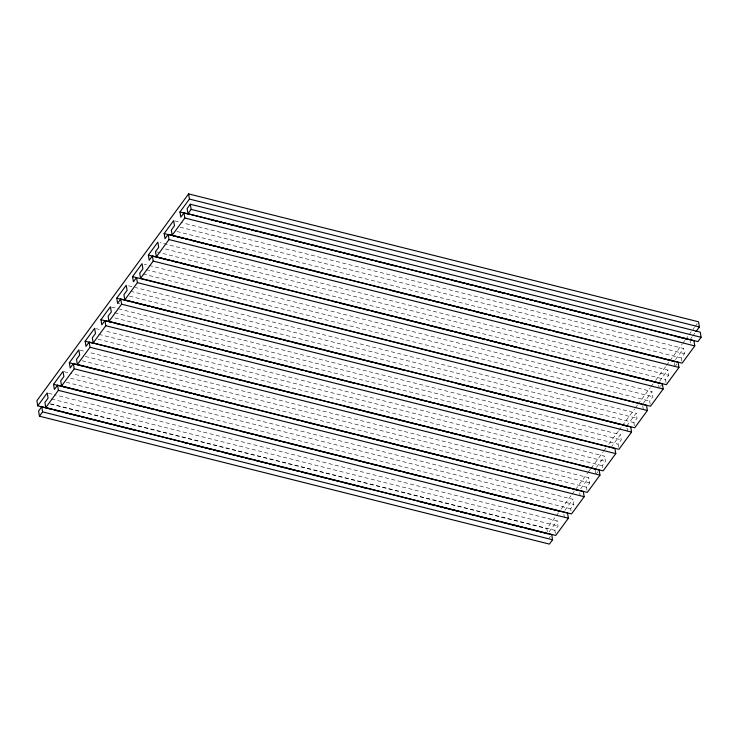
<?xml version="1.0" encoding="UTF-8"?>
<svg xmlns="http://www.w3.org/2000/svg" width="738" height="738" viewBox="0 0 738 738"><rect width="100%" height="100%" fill="white"/><g stroke="black" fill="none" stroke-linecap="round" stroke-linejoin="round"><path stroke-width="0.55" stroke-dasharray="3.69 2.77" d="M547.375 531.701L546.867 528.602L555.714 516.545M556.387 515.613L558.435 512.836M561.148 509.128L571.36 495.216M572.033 494.285L574.754 490.576M575.437 489.654L587.679 472.957M588.361 472.034L590.4 469.248M591.083 468.326L603.324 451.628M604.007 450.706L606.046 447.92M608.767 444.211L618.296 431.232M618.97 430.3L621.691 426.592M622.374 425.66L634.615 408.972M635.298 408.04L637.337 405.263M638.019 404.332L650.261 387.644M650.944 386.712L652.982 383.935M655.704 380.227L665.907 366.316M666.589 365.384L669.311 361.675M669.993 360.753L682.235 344.056M682.918 343.133L684.956 340.347M685.639 339.425L688.36 335.716M689.034 334.784L694.476 327.368M695.159 326.436L697.198 323.659M549.072 531.913L557.19 520.844L57.296 395.467M564.865 510.373L572.992 499.294L73.09 373.926M580.668 488.833L588.795 477.754L88.892 352.386M596.47 467.292L604.597 456.213L104.695 330.845M610.916 447.597L620.4 434.673L119.381 309.019M626.719 426.057L636.202 413.132L135.183 287.479M643.195 403.594L652.005 391.592L144.27 264.259M659.68 381.131L667.807 370.052L160.072 242.71M675.482 359.591L683.609 348.511L183.707 223.134M689.929 339.895L691.958 337.118M692.631 336.196L695.344 332.506M549.192 538.067L550.456 536.341M555.391 533.408L554.884 530.318L558.039 526.01L557.19 520.844M571.018 510.834L570.677 508.768L573.841 504.46L572.992 499.294M586.987 490.327L586.479 487.228L589.644 482.92L588.795 477.754M596.599 473.445L597.863 471.72M602.623 467.754L602.282 465.687L605.446 461.379L604.597 456.213M618.592 447.246L618.084 444.147L621.248 439.839L620.4 434.673M634.394 425.706L633.887 422.606L637.051 418.298L636.202 413.132M650.196 404.166L649.689 401.066L652.853 396.758L652.005 391.592M660.436 386.417L661.7 384.692M665.999 382.625L665.491 379.526L668.646 375.218L667.807 370.052M675.602 365.734L676.866 364.019M681.801 361.085L681.294 357.985L684.449 353.677L683.609 348.511M174.758 220.893L182.59 222.858M180.081 227.175L684.449 353.677M176.917 231.492L681.294 357.985M165.395 249.001L668.646 375.218M156.641 251.907L665.491 379.526M146.235 269.702L652.853 396.758M143.08 274.01L649.689 401.066M128.467 285.8L134.067 287.202M130.432 291.242L637.051 418.298M129.51 296.113L633.887 422.606M117.6 303.327L119.833 303.89M111.549 307.054L118.264 308.742M114.639 312.783L621.248 439.839M114.833 317.93L618.084 444.147M95.746 328.594L100.22 329.72M98.837 334.323L605.446 461.379M97.905 339.194L602.282 465.687M79.953 350.144L84.418 351.26M85.267 356.426L589.644 482.92M82.112 360.734L586.479 487.228M64.151 371.684L71.973 373.64M70.59 378.253L573.841 504.46M66.309 382.275L570.677 508.768M48.348 393.225L56.171 395.19M51.429 398.954L558.039 526.01M50.507 403.815L554.884 530.318M50.322 404.064L546.867 528.602M690.095 340.928L690.436 342.995M674.292 362.469L674.975 366.601M658.665 385.042L659.172 388.142M642.687 405.549L643.37 409.682M627.06 428.123L627.568 431.223M595.289 470.171L595.963 474.303M579.653 492.744L580.16 495.844M563.85 514.294L564.358 517.384"/><path stroke-width="1.11" d="M696.017 331.583L699.412 326.971L698.563 321.805L188.596 193.9L36.9 400.697L37.749 405.863L52.287 409.516M37.749 405.863L47.223 392.939L48.071 398.105L44.917 402.413L45.756 407.579L555.723 535.474L568.371 518.242L567.522 513.076L57.555 385.181L54.391 389.489L53.551 384.323L63.025 371.399L63.874 376.565L60.719 380.873L61.558 386.039L571.526 513.934L584.173 496.702L583.324 491.536L73.357 363.64L70.193 367.948L69.354 362.782L78.828 349.858L79.676 355.024L76.512 359.332L77.361 364.498L587.328 492.394L599.966 475.161L599.127 469.995L89.16 342.1L85.995 346.408L85.147 341.242L94.63 328.318L95.479 333.484L92.315 337.792L93.163 342.958L603.13 470.853L615.769 453.621L614.929 448.455L104.962 320.56L101.798 324.868L100.949 319.702L110.432 306.777L111.281 311.943L108.117 316.251L108.966 321.417L618.933 449.313L631.571 432.081L630.732 426.915L120.764 299.019L117.6 303.327L116.752 298.161L126.235 285.237L127.084 290.403L123.919 294.711L124.768 299.877L634.735 427.772L647.374 410.54L646.525 405.374L132.554 276.621L142.037 263.697L142.886 268.863L139.722 273.171L140.571 278.337L650.538 406.232L663.176 389L662.327 383.834L152.36 255.938L149.205 260.246L148.356 255.08L157.84 242.156L158.688 247.322L155.524 251.63L156.373 256.796L666.34 384.692L678.978 367.459L678.13 362.293L168.163 234.398L165.008 238.706L164.159 233.54L173.642 220.616L174.482 225.773L171.327 230.081L172.175 235.247L682.143 363.151L694.781 345.919L693.932 340.753L183.965 212.848L180.81 217.156L179.961 211.99L189.445 199.066L188.596 193.9M41.752 406.721L38.588 411.029L39.437 416.195L549.404 544.1L552.568 539.782L551.72 534.626L41.752 406.721L42.601 411.887L39.437 416.195M190.284 204.232L187.129 208.54L187.969 213.706L697.936 341.611L701.1 337.303L700.251 332.137L190.284 204.232L191.133 209.398L187.969 213.706M45.756 407.579L58.403 390.347L57.555 385.181M61.558 386.039L74.206 368.806L73.357 363.64M77.361 364.498L90.008 347.266L89.16 342.1M93.163 342.958L105.802 325.726L104.962 320.56M108.966 321.417L121.604 304.185L120.764 299.019M124.768 299.877L137.406 282.645L136.558 277.479L133.403 281.787L132.554 276.621M140.571 278.337L153.209 261.104L152.36 255.938M156.373 256.796L169.011 239.555L168.163 234.398M172.175 235.247L184.814 218.014L183.965 212.848M189.445 199.066L699.412 326.971M191.133 209.398L701.1 337.303M179.961 211.99L188.91 214.241M210.155 219.564L216.861 221.252M219.103 221.815L225.81 223.494M228.051 224.057L234.758 225.736M236.999 226.298L243.706 227.987M245.939 228.54L249.296 229.389M251.538 229.942L258.245 231.631M260.477 232.193L267.193 233.872M269.425 234.435L276.141 236.114M278.374 236.677L281.731 237.516M283.964 238.079L290.68 239.758M292.912 240.32L299.619 242.009M301.86 242.571L308.567 244.25M310.809 244.813L323.106 247.894M325.347 248.457L332.054 250.136M334.296 250.699L341.002 252.387M343.235 252.94L349.95 254.628M352.183 255.191L355.541 256.031M357.773 256.593L364.489 258.272M366.721 258.835L373.437 260.514M375.67 261.077L382.376 262.765M384.618 263.318L394.682 265.846M442.772 277.903L449.479 279.591M451.721 280.154L458.427 281.833M460.669 282.396L464.017 283.235M466.259 283.798L472.966 285.477M475.207 286.04L481.914 287.728M484.146 288.281L490.862 289.969M493.095 290.532L505.401 293.613M507.633 294.176L514.349 295.855M516.582 296.418L523.288 298.106M525.53 298.659L532.236 300.348M534.478 300.91L537.827 301.75M540.068 302.312L546.775 303.991M549.017 304.554L555.723 306.233M557.965 306.796L564.671 308.475M566.904 309.038L579.21 312.128M581.443 312.691L588.158 314.37M590.391 314.932L597.107 316.611M599.339 317.174L606.055 318.853M608.287 319.416L611.645 320.255M613.878 320.818L620.593 322.506M622.826 323.059L627.3 324.185M675.39 336.242L687.687 339.332M184.814 218.014L694.781 345.919M164.159 233.54L174.223 236.059M176.456 236.621L183.172 238.3M185.404 238.863L188.762 239.702M190.994 240.265L197.71 241.953M199.943 242.516L206.658 244.195M208.891 244.758L215.607 246.437M217.839 246.999L230.145 250.081M232.378 250.643L239.084 252.331M241.326 252.885L248.033 254.573M250.274 255.136L256.981 256.815M259.213 257.377L262.571 258.217M264.813 258.78L271.519 260.459M273.752 261.021L280.468 262.71M282.7 263.263L289.416 264.951M291.648 265.514L303.955 268.595M306.187 269.158L312.903 270.837M315.135 271.399L321.842 273.088M324.083 273.641L336.38 276.732M391.186 290.477L397.893 292.156M400.125 292.718L412.431 295.8M414.664 296.362L421.38 298.051M423.612 298.604L430.328 300.292M432.56 300.855L439.276 302.534M441.509 303.097L444.866 303.936M447.099 304.499L453.815 306.178M456.047 306.74L462.754 308.419M464.995 308.982L471.702 310.67M473.944 311.224L486.241 314.314M488.482 314.877L495.189 316.556M497.43 317.119L504.137 318.798M506.369 319.36L518.676 322.451M520.908 323.004L527.624 324.692M529.856 325.255L536.572 326.934M538.805 327.497L545.511 329.176M547.753 329.738L551.111 330.578M553.343 331.141L560.05 332.829M562.291 333.382L568.998 335.07M623.804 348.816L627.152 349.655M629.394 350.218L636.101 351.897M638.342 352.46L645.049 354.139M647.281 354.701L653.997 356.389M656.23 356.943L659.587 357.792M661.82 358.345L668.536 360.033M670.768 360.596L674.126 361.435M169.011 239.555L678.978 367.459M148.356 255.08L169.602 260.403M171.843 260.966L178.55 262.654M180.792 263.208L187.498 264.896M189.74 265.459L196.446 267.138M198.679 267.7L202.037 268.54M204.278 269.102L210.985 270.781M213.217 271.344L219.933 273.032M222.166 273.586L228.881 275.274M231.114 275.837L243.42 278.918M245.653 279.481L252.359 281.16M254.601 281.722L261.307 283.401M263.549 283.964L270.256 285.652M272.497 286.215L275.846 287.054M278.088 287.617L284.794 289.296M332.884 301.353L337.358 302.479M339.591 303.041L351.897 306.122M354.129 306.685L360.845 308.364M363.078 308.927L369.793 310.615M372.026 311.168L378.732 312.857M380.974 313.419L384.332 314.259M386.564 314.822L393.271 316.501M395.513 317.063L402.219 318.742M404.461 319.305L411.167 320.993M413.409 321.547L425.706 324.637M427.948 325.2L434.654 326.879M436.887 327.441L443.603 329.12M445.835 329.683L452.551 331.371M454.783 331.925L458.141 332.773M460.374 333.327L467.089 335.015M469.322 335.578L476.028 337.257M478.27 337.82L484.977 339.498M487.218 340.061L499.515 343.152M501.757 343.705L508.464 345.393M510.705 345.956L517.412 347.635M568.86 360.541L575.566 362.22M577.799 362.782L584.514 364.461M586.747 365.024L593.463 366.703M595.695 367.266L608.001 370.356M610.234 370.919L616.94 372.598M619.182 373.16L625.889 374.839M628.13 375.402L634.837 377.081M637.078 377.644L640.427 378.483M642.669 379.046L649.375 380.734M651.617 381.288L658.324 382.976M153.209 261.104L663.176 389M137.406 282.645L647.374 410.54M116.752 298.161L131.29 301.805M133.532 302.368L140.238 304.047M142.48 304.609L149.187 306.298M151.419 306.851L163.725 309.942M165.958 310.504L172.674 312.183M227.47 325.928L230.828 326.768M233.06 327.331L239.776 329.01M242.009 329.572L248.715 331.261M250.957 331.814L257.663 333.502M259.905 334.065L272.202 337.146M274.444 337.709L281.15 339.388M283.392 339.95L290.099 341.639M292.331 342.192L299.047 343.88M301.279 344.443L304.637 345.283M306.87 345.845L313.585 347.524M315.818 348.087L322.534 349.766M324.766 350.329L331.473 352.008M333.714 352.57L346.011 355.661M348.253 356.223L354.96 357.902M357.201 358.465L363.908 360.144M366.149 360.707L372.856 362.386M375.089 362.948L378.446 363.788M380.688 364.351L387.395 366.039M389.627 366.592L396.343 368.28M398.575 368.843L405.291 370.522M456.73 383.428L463.446 385.107M465.678 385.67L472.385 387.349M474.626 387.911L481.333 389.599M483.575 390.153L486.923 391.002M489.165 391.555L495.871 393.243M498.113 393.806L504.82 395.485M507.061 396.048L513.768 397.727M516 398.289L528.307 401.38M530.539 401.933L537.255 403.621M539.487 404.184L546.203 405.863M548.435 406.426L560.742 409.507M562.974 410.07L569.681 411.758M571.922 412.311L578.629 414M580.871 414.562L587.577 416.241M589.819 416.804L593.168 417.643M595.409 418.206L602.116 419.885M604.357 420.448L611.064 422.127M613.296 422.69L620.012 424.378M622.245 424.94L626.719 426.057M121.604 304.185L631.571 432.081M100.949 319.702L112.139 322.506M114.372 323.069L121.078 324.748M172.526 337.653L179.233 339.332M181.474 339.895L188.181 341.583M190.422 342.137L197.129 343.825M199.371 344.388L211.668 347.469M213.909 348.032L220.616 349.711M222.848 350.273L229.564 351.952M231.797 352.515L238.512 354.203M240.745 354.766L244.103 355.605M246.335 356.168L253.051 357.847M255.283 358.41L261.99 360.089M264.232 360.651L270.938 362.33M273.18 362.893L285.477 365.983M287.719 366.537L294.425 368.225M296.667 368.788L303.373 370.467M305.606 371.029L312.322 372.708M314.554 373.271L317.912 374.111M320.144 374.673L326.86 376.362M329.093 376.915L335.808 378.603M338.041 379.166L344.757 380.845M346.989 381.408L353.696 383.087M405.144 395.992L411.85 397.671M414.092 398.234L420.798 399.922M423.04 400.476L426.389 401.324M428.63 401.878L435.337 403.566M437.579 404.129L444.285 405.808M446.518 406.37L453.233 408.049M455.466 408.612L467.772 411.703M470.005 412.256L476.72 413.944M478.953 414.507L485.669 416.186M487.901 416.749L494.608 418.428M496.849 418.99L500.198 419.83M502.44 420.392L509.146 422.071M511.388 422.634L518.094 424.322M520.336 424.876L527.043 426.564M529.275 427.127L541.581 430.208M543.814 430.771L550.53 432.45M552.762 433.012L559.478 434.7M561.71 435.254L568.426 436.942M570.659 437.505L574.016 438.344M576.249 438.907L582.965 440.586M105.802 325.726L615.769 453.621M85.147 341.242L92.979 343.207M114.224 348.539L118.698 349.655M120.94 350.218L127.646 351.897M129.888 352.46L136.595 354.148M138.827 354.701L145.543 356.389M147.775 356.952L151.133 357.792M153.366 358.354L160.081 360.033M162.314 360.596L169.03 362.275M171.262 362.838L177.978 364.526M180.21 365.079L192.517 368.17M194.749 368.732L201.456 370.411M203.697 370.974L210.404 372.653M212.645 373.216L219.352 374.904M221.594 375.457L224.942 376.306M227.184 376.86L233.891 378.548M236.132 379.111L242.839 380.79M245.071 381.352L251.787 383.031M254.02 383.594L257.377 384.433M259.61 384.996L266.326 386.684M268.558 387.238L275.274 388.926M277.506 389.489L284.213 391.168M286.455 391.73L298.752 394.812M346.842 406.878L351.316 407.994M353.557 408.557L360.264 410.236M362.506 410.798L374.803 413.889M377.044 414.452L383.751 416.131M385.983 416.693L392.699 418.372M394.931 418.935L407.238 422.016M409.47 422.579L416.186 424.267M418.418 424.82L425.125 426.509M427.367 427.071L434.073 428.75M436.315 429.313L439.663 430.153M441.905 430.715L448.612 432.394M450.853 432.957L457.56 434.645M459.802 435.199L466.508 436.887M468.741 437.45L481.047 440.531M483.279 441.093L489.995 442.772M492.228 443.335L498.943 445.023M501.176 445.577L507.882 447.265M510.124 447.828L513.482 448.667M515.714 449.23L522.421 450.909M524.663 451.471L531.369 453.15M579.459 465.217L589.524 467.735M591.765 468.298L595.114 469.137M90.008 347.266L599.966 475.161M69.354 362.782L85.008 366.712M87.241 367.275L90.599 368.114M92.831 368.677L99.547 370.356M101.779 370.919L108.495 372.598M110.728 373.16L117.434 374.849M119.676 375.402L131.973 378.493M134.215 379.055L140.921 380.734M143.163 381.297L149.869 382.976M152.111 383.539L158.818 385.227M161.05 385.78L164.408 386.629M166.65 387.182L173.356 388.871M175.589 389.433L182.304 391.112M184.537 391.675L191.253 393.354M193.485 393.917L205.791 396.998M208.024 397.561L214.73 399.249M216.972 399.811L223.679 401.49M225.92 402.053L232.627 403.732M234.868 404.295L238.217 405.134M240.459 405.697L244.933 406.822M293.023 418.88L299.729 420.559M301.962 421.121L314.268 424.212M316.501 424.765L323.216 426.453M325.449 427.016L332.165 428.695M334.397 429.258L341.104 430.937M343.345 431.499L346.703 432.339M348.936 432.902L355.642 434.59M357.884 435.143L364.59 436.831M366.832 437.394L373.539 439.073M375.78 439.636L388.077 442.717M390.319 443.28L397.026 444.968M399.258 445.521L405.974 447.21M408.206 447.772L414.922 449.451M417.154 450.014L420.512 450.853M422.745 451.416L429.461 453.095M431.693 453.658L438.4 455.346M440.641 455.899L447.348 457.588M449.59 458.15L452.938 458.99M455.18 459.553L461.887 461.232M464.128 461.794L470.835 463.473M473.076 464.036L477.551 465.161M525.631 477.218L528.989 478.058M531.231 478.621L537.937 480.3M540.17 480.862L546.886 482.551M549.118 483.113L555.834 484.792M558.066 485.355L570.373 488.436M572.605 488.999L579.312 490.678M74.206 368.806L584.173 496.702M53.551 384.323L71.438 388.815M73.68 389.378L80.387 391.057M82.628 391.62L89.335 393.299M91.567 393.861L98.283 395.54M100.516 396.103L103.873 396.943M106.106 397.505L112.822 399.193M115.054 399.756L121.77 401.435M124.002 401.998L130.718 403.677M132.951 404.239L145.257 407.321M147.489 407.883L154.196 409.572M156.438 410.125L163.144 411.813M165.386 412.376L172.092 414.055M174.325 414.618L177.683 415.457M179.924 416.02L186.631 417.699M241.427 431.444L253.734 434.534M255.966 435.088L262.682 436.776M264.914 437.339L271.63 439.018M273.863 439.58L280.569 441.259M282.811 441.822L286.169 442.662M288.401 443.224L295.108 444.913M297.349 445.466L304.056 447.154M306.298 447.717L313.004 449.396M315.237 449.959L327.543 453.04M329.775 453.602L336.491 455.291M338.724 455.844L345.439 457.532M347.672 458.095L354.388 459.774M356.62 460.337L359.978 461.176M362.21 461.739L368.926 463.418M371.159 463.981L377.865 465.66M380.107 466.222L386.813 467.91M389.055 468.473L401.352 471.554M403.594 472.117L410.3 473.796M412.542 474.359L419.249 476.038M470.687 488.943L477.403 490.622M479.635 491.185L486.351 492.873M488.584 493.427L495.299 495.115M497.532 495.678L509.838 498.759M512.071 499.322L518.777 501.001M521.019 501.563L527.725 503.251M529.967 503.805L536.674 505.493M538.915 506.056L542.264 506.895M544.506 507.458L551.212 509.137M553.454 509.7L560.16 511.379M58.403 390.347L568.371 518.242M54.52 410.07L61.236 411.758M63.468 412.321L70.175 414M72.416 414.562L79.123 416.241M81.365 416.804L84.713 417.643M86.955 418.206L93.661 419.894M95.903 420.448L102.61 422.136M104.851 422.699L111.558 424.378M113.79 424.94L126.097 428.022M128.329 428.584L135.045 430.272M183.135 442.33L187.609 443.455M189.841 444.008L193.199 444.857M195.432 445.411L202.147 447.099M204.38 447.662L211.086 449.341M213.328 449.903L220.035 451.582M222.276 452.145L234.573 455.235M236.815 455.789L243.522 457.477M245.763 458.04L252.47 459.719M254.702 460.281L261.418 461.96M263.651 462.523L267.008 463.363M269.241 463.925L275.957 465.604M278.189 466.167L284.905 467.855M287.137 468.418L293.844 470.097M296.086 470.659L299.444 471.499M301.676 472.062L308.383 473.741M310.624 474.303L317.331 475.982M319.572 476.545L326.279 478.233M328.521 478.787L340.818 481.877M343.059 482.44L349.766 484.119M351.998 484.681L358.714 486.36M360.947 486.923L367.662 488.611M419.101 501.508L425.817 503.196M428.049 503.75L434.756 505.438M436.997 506L449.294 509.082M451.536 509.644L458.243 511.323M460.484 511.886L467.191 513.574M469.433 514.128L476.139 515.816M478.372 516.379L481.73 517.218M483.971 517.781L490.678 519.46M492.91 520.022L499.626 521.701M501.858 522.264L508.574 523.943M510.807 524.506L523.113 527.596M525.345 528.159L532.052 529.838M534.294 530.401L541 532.08M543.242 532.642L547.716 533.768M42.601 411.887L552.568 539.782"/></g></svg>
